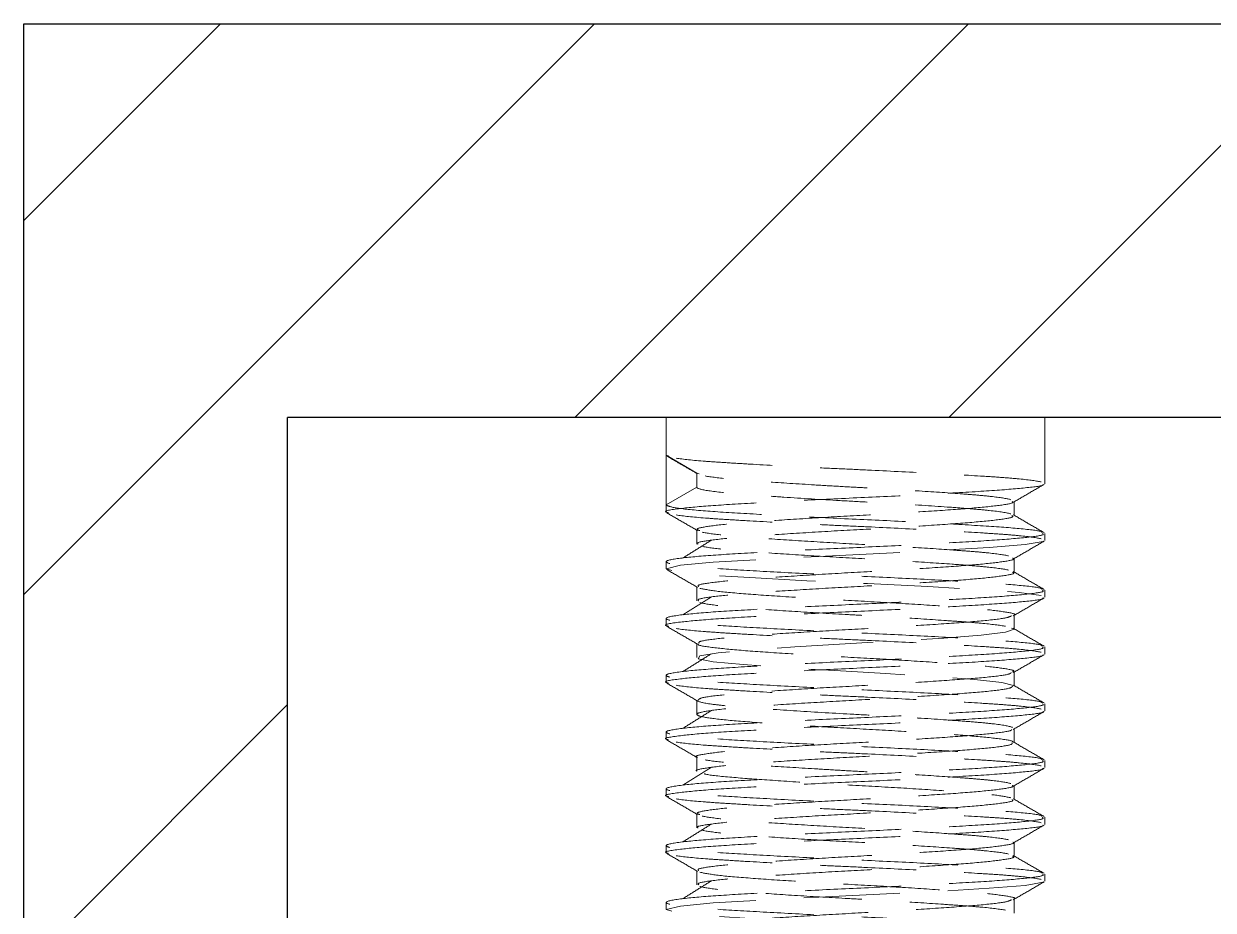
# Model space of a CAD drawing. Header units: millimetres. Extents: x 49 to 161, y 48 to 86.
# Drawn here: x 48.69 to 64.4, y 74.15 to 85.86 of the extents above; entities that cross this region are included whole.
import ezdxf

# ---------------------------------------------------------------- set-up
doc = ezdxf.new("R2010")
doc.units = ezdxf.units.MM
doc.linetypes.add('HIDDEN', pattern=[1.905, 1.27, -0.635])

msp = doc.modelspace()

# ---------------------------------------------------------------- hatches: boundary and pattern name
h = msp.add_hatch()
h.set_pattern_fill('ANSI31', color=256, scale=1.1)
h.paths.add_polyline_path([(160.714, 85.863), (48.692, 85.863), (48.692, 47.73), (160.714, 47.73)])
h.paths.add_polyline_path([(102.175, 80.663), (102.175, 82.663), (107.175, 82.663), (107.175, 80.663), (157.175, 80.663), (157.175, 50.663), (52.175, 50.663), (52.175, 80.663)], flags=16)

# ---------------------------------------------------------------- linework, layer by layer
at = {"color": 7, "linetype": 'Continuous', "lineweight": 25}
for p in [(157.175, 80.663), (52.175, 50.663)]:
    msp.add_line(p, (52.175, 80.663), dxfattribs=at)
at = {"color": 7, "linetype": 'HIDDEN', "lineweight": 18}
for p, q in [((57.175, 80.663), (57.175, 80.163)), ((62.175, 79.788), (62.175, 80.663)), ((57.175, 80.163), (57.208, 80.154)), ((57.175, 80.163), (57.175, 79.507)), ((57.581, 79.929), (57.175, 80.163)), ((57.581, 79.929), (57.613, 79.918)), ((57.581, 79.741), (57.581, 79.929)), ((57.175, 79.507), (57.581, 79.741)), ((57.175, 79.507), (57.175, 79.413)), ((61.769, 79.366), (61.769, 79.554)), ((57.581, 79.179), (57.581, 78.991)), ((57.581, 79.179), (57.581, 78.991)), ((62.175, 79.038), (62.175, 79.132)), ((57.175, 78.757), (57.175, 78.663)), ((61.769, 78.616), (61.769, 78.804)), ((57.581, 78.429), (57.581, 78.241)), ((57.581, 78.429), (57.581, 78.241)), ((62.175, 78.288), (62.175, 78.382)), ((57.175, 78.007), (57.175, 77.913)), ((61.769, 77.866), (61.769, 78.054)), ((57.581, 77.679), (57.581, 77.491)), ((57.581, 77.679), (57.581, 77.491)), ((62.175, 77.538), (62.175, 77.632)), ((61.769, 77.116), (61.769, 77.304)), ((57.175, 77.257), (57.175, 77.163)), ((57.581, 76.929), (57.581, 76.741)), ((57.581, 76.929), (57.581, 76.741)), ((62.175, 76.788), (62.175, 76.882)), ((57.175, 76.507), (57.175, 76.413)), ((61.769, 76.366), (61.769, 76.554)), ((57.581, 76.179), (57.581, 75.991)), ((57.581, 76.179), (57.581, 75.991)), ((62.175, 76.038), (62.175, 76.132)), ((57.175, 75.757), (57.175, 75.663)), ((61.769, 75.616), (61.769, 75.804)), ((57.581, 75.429), (57.581, 75.241)), ((57.581, 75.429), (57.581, 75.241)), ((62.175, 75.288), (62.175, 75.382)), ((57.175, 75.007), (57.175, 74.913)), ((61.769, 74.866), (61.769, 75.054)), ((57.581, 74.679), (57.581, 74.491)), ((57.581, 74.679), (57.581, 74.491)), ((62.175, 74.538), (62.175, 74.632)), ((61.769, 74.116), (61.769, 74.304)), ((57.175, 74.257), (57.175, 74.163))]:
    msp.add_line(p, q, dxfattribs=at)
msp.add_lwpolyline([(48.692, 85.863), (160.714, 85.863), (160.714, 47.73), (48.692, 47.73)], close=True)
at = {"color": 7, "linetype": 'HIDDEN', "lineweight": 18, "flags": 128}
for points in [[(62.15, 79.029), (62.154, 79.023), (61.916, 78.983), (61.443, 78.945), (60.782, 78.906), (59.996, 78.866), (59.192, 78.828), (58.422, 78.788), (57.797, 78.75), (57.365, 78.71), (57.175, 78.663), (57.307, 78.625), (57.694, 78.585), (58.282, 78.547), (59.031, 78.507), (59.835, 78.468), (60.631, 78.429), (61.325, 78.389), (61.838, 78.351), (62.127, 78.311), (62.127, 78.311)], [(61.736, 77.878), (61.769, 77.866), (61.658, 77.828), (61.334, 77.788), (60.842, 77.75), (60.214, 77.71), (59.541, 77.672), (58.874, 77.632), (58.292, 77.593), (57.863, 77.555), (57.62, 77.514), (57.598, 77.477), (57.797, 77.437), (58.193, 77.398), (58.746, 77.359), (59.404, 77.319), (60.078, 77.281), (60.724, 77.241), (61.247, 77.203), (61.609, 77.163), (61.764, 77.124), (61.764, 77.124)], [(62.15, 74.529), (62.154, 74.523), (61.916, 74.483), (61.443, 74.445), (60.782, 74.406), (59.996, 74.366), (59.192, 74.328), (58.422, 74.288), (57.797, 74.25), (57.365, 74.21), (57.175, 74.163), (57.307, 74.125), (57.694, 74.085), (58.282, 74.047), (59.031, 74.007), (59.835, 73.968), (60.631, 73.929), (61.325, 73.889), (61.838, 73.851), (62.127, 73.811), (62.127, 73.811)]]:
    msp.add_lwpolyline(points, dxfattribs=at)
at = {"color": 7, "linetype": 'HIDDEN', "lineweight": 18}
for points, knots in [([(57.183, 80.154), (57.251, 80.115), (57.387, 80.036), (57.522, 79.957), (57.59, 79.918)], [0, 0, 0, 0, 0.500132, 1, 1, 1, 1]), ([(57.307, 80.125), (57.395, 80.111), (57.528, 80.097), (57.777, 80.078), (57.867, 80.072), (58.062, 80.06), (58.168, 80.053), (58.509, 80.034), (58.765, 80.02), (59.164, 80), (59.299, 79.993), (59.568, 79.981), (59.701, 79.975), (60.103, 79.956), (60.376, 79.942), (60.886, 79.915), (61.123, 79.902), (61.426, 79.883), (61.519, 79.877), (61.69, 79.865), (61.769, 79.858), (61.976, 79.838), (62.075, 79.824), (62.127, 79.811)], [0, 0, 0, 0, 0.125, 0.125, 0.1875, 0.1875, 0.25, 0.25, 0.375, 0.375, 0.4375, 0.4375, 0.5, 0.5, 0.625, 0.625, 0.75, 0.75, 0.8125, 0.8125, 0.875, 0.875, 1, 1, 1, 1]), ([(61.729, 79.577), (61.685, 79.59), (61.602, 79.604), (61.429, 79.624), (61.363, 79.63), (61.219, 79.643), (61.142, 79.649), (60.888, 79.668), (60.69, 79.681), (60.262, 79.708), (60.034, 79.722), (59.696, 79.74), (59.585, 79.746), (59.36, 79.759), (59.247, 79.765), (58.913, 79.786), (58.698, 79.799), (58.413, 79.819), (58.324, 79.825), (58.16, 79.838), (58.085, 79.844), (57.877, 79.863), (57.765, 79.877), (57.691, 79.89)], [0, 0, 0, 0, 0.125, 0.125, 0.1875, 0.1875, 0.25, 0.25, 0.375, 0.375, 0.5, 0.5, 0.5625, 0.5625, 0.625, 0.625, 0.75, 0.75, 0.8125, 0.8125, 0.875, 0.875, 1, 1, 1, 1]), ([(62.15, 79.779), (62.152, 79.777), (62.168, 79.762), (61.942, 79.733), (61.478, 79.695), (60.799, 79.656), (60.008, 79.615), (59.177, 79.579), (58.404, 79.537), (57.758, 79.5), (57.308, 79.457), (57.12, 79.426), (57.195, 79.407), (57.208, 79.404)], [0, 0, 0, 0, 0.015314, 0.120334, 0.224233, 0.328131, 0.433152, 0.536112, 0.64136, 0.744635, 0.849203, 0.973988, 1, 1, 1, 1]), ([(61.729, 79.389), (61.679, 79.404), (61.58, 79.42), (61.372, 79.442), (61.293, 79.449), (61.122, 79.463), (61.028, 79.47), (60.72, 79.492), (60.48, 79.507), (60.105, 79.53), (59.978, 79.537), (59.724, 79.551), (59.6, 79.558), (59.219, 79.579), (58.963, 79.595), (58.615, 79.618), (58.505, 79.625), (58.302, 79.64), (58.209, 79.646), (57.955, 79.667), (57.814, 79.682), (57.627, 79.713), (57.581, 79.728), (57.581, 79.741)], [0, 0, 0, 0, 0.125, 0.125, 0.1875, 0.1875, 0.25, 0.25, 0.375, 0.375, 0.4375, 0.4375, 0.5, 0.5, 0.625, 0.625, 0.6875, 0.6875, 0.75, 0.75, 0.875, 0.875, 1, 1, 1, 1]), ([(61.759, 79.543), (61.827, 79.582), (61.963, 79.661), (62.099, 79.74), (62.167, 79.779)], [0, 0, 0, 0, 0.499869, 1, 1, 1, 1]), ([(57.175, 79.507), (57.2, 79.494), (57.253, 79.469), (57.658, 79.428), (58.261, 79.391), (59.015, 79.35), (59.841, 79.312), (60.648, 79.273), (61.355, 79.233), (61.868, 79.196), (62.138, 79.163), (62.137, 79.146), (62.136, 79.142)], [0, 0, 0, 0, 0.106764, 0.21468, 0.320479, 0.428629, 0.534751, 0.642203, 0.749656, 0.855778, 0.963927, 1, 1, 1, 1]), ([(61.743, 79.554), (61.749, 79.549), (61.772, 79.531), (61.578, 79.499), (61.184, 79.46), (60.616, 79.422), (59.954, 79.381), (59.258, 79.344), (58.61, 79.303), (58.07, 79.266), (57.712, 79.226), (57.552, 79.193), (57.601, 79.174), (57.618, 79.168)], [0, 0, 0, 0, 0.039618, 0.141558, 0.242408, 0.343257, 0.445197, 0.545135, 0.647296, 0.747539, 0.849039, 0.950541, 1, 1, 1, 1]), ([(57.183, 79.404), (57.251, 79.365), (57.387, 79.286), (57.522, 79.207), (57.59, 79.168)], [0, 0, 0, 0, 0.500131, 1, 1, 1, 1]), ([(57.307, 79.375), (57.395, 79.361), (57.528, 79.347), (57.777, 79.328), (57.867, 79.322), (58.062, 79.31), (58.168, 79.303), (58.509, 79.284), (58.765, 79.27), (59.164, 79.25), (59.299, 79.243), (59.568, 79.231), (59.701, 79.225), (60.103, 79.206), (60.376, 79.192), (60.886, 79.165), (61.123, 79.152), (61.426, 79.133), (61.519, 79.127), (61.69, 79.115), (61.769, 79.108), (61.976, 79.088), (62.075, 79.074), (62.127, 79.061)], [0, 0, 0, 0, 0.125, 0.125, 0.1875, 0.1875, 0.25, 0.25, 0.375, 0.375, 0.4375, 0.4375, 0.5, 0.5, 0.625, 0.625, 0.75, 0.75, 0.8125, 0.8125, 0.875, 0.875, 1, 1, 1, 1]), ([(61.742, 79.367), (61.749, 79.362), (61.772, 79.344), (61.578, 79.311), (61.184, 79.273), (60.616, 79.234), (59.954, 79.193), (59.258, 79.157), (58.611, 79.115), (58.069, 79.078), (57.717, 79.038), (57.559, 79.009), (57.592, 78.994), (57.598, 78.991)], [0, 0, 0, 0, 0.0410214, 0.1460819, 0.2500195, 0.3539554, 0.4590167, 0.5620129, 0.6673014, 0.7706133, 0.8752208, 0.9798301, 1, 1, 1, 1]), ([(62.166, 79.142), (62.098, 79.181), (61.962, 79.26), (61.826, 79.339), (61.758, 79.378)], [0, 0, 0, 0, 0.500131, 1, 1, 1, 1]), ([(62.143, 79.132), (62.151, 79.127), (62.179, 79.109), (61.948, 79.077), (61.477, 79.038), (60.799, 79), (60.008, 78.959), (59.177, 78.922), (58.403, 78.881), (57.761, 78.844), (57.295, 78.801), (57.121, 78.76), (57.265, 78.719), (57.655, 78.678), (58.262, 78.641), (59.015, 78.6), (59.841, 78.562), (60.648, 78.523), (61.355, 78.483), (61.868, 78.446), (62.138, 78.413), (62.137, 78.396), (62.136, 78.392)], [0, 0, 0, 0, 0.020786, 0.074018, 0.126683, 0.179347, 0.23258, 0.284769, 0.338117, 0.390465, 0.443469, 0.50672, 0.559384, 0.612617, 0.664806, 0.718154, 0.770502, 0.823506, 0.87651, 0.928858, 0.982206, 1, 1, 1, 1]), ([(57.772, 79.043), (57.709, 79.004), (57.585, 78.925), (57.459, 78.847), (57.397, 78.808)], [0, 0, 0, 0, 0.49998, 1, 1, 1, 1]), ([(61.698, 78.835), (61.639, 78.848), (61.541, 78.862), (61.35, 78.882), (61.278, 78.888), (61.125, 78.9), (61.042, 78.906), (60.772, 78.926), (60.565, 78.939), (60.127, 78.966), (59.897, 78.979), (59.452, 79.003), (59.222, 79.017), (58.784, 79.044), (58.577, 79.057), (58.306, 79.077), (58.224, 79.083), (58.071, 79.095), (57.999, 79.101), (57.808, 79.121), (57.71, 79.135), (57.651, 79.148)], [0, 0, 0, 0, 0.125, 0.125, 0.1875, 0.1875, 0.25, 0.25, 0.375, 0.375, 0.5, 0.5, 0.625, 0.625, 0.75, 0.75, 0.8125, 0.8125, 0.875, 0.875, 1, 1, 1, 1]), ([(61.759, 78.793), (61.827, 78.832), (61.963, 78.911), (62.099, 78.99), (62.167, 79.029)], [0, 0, 0, 0, 0.499869, 1, 1, 1, 1]), ([(61.698, 78.647), (61.639, 78.661), (61.541, 78.674), (61.35, 78.694), (61.278, 78.7), (61.125, 78.713), (61.042, 78.719), (60.772, 78.738), (60.565, 78.752), (60.127, 78.779), (59.897, 78.792), (59.452, 78.816), (59.222, 78.829), (58.784, 78.856), (58.577, 78.87), (58.306, 78.889), (58.224, 78.895), (58.071, 78.907), (57.999, 78.914), (57.808, 78.934), (57.71, 78.947), (57.651, 78.961)], [0, 0, 0, 0, 0.125, 0.125, 0.1875, 0.1875, 0.25, 0.25, 0.375, 0.375, 0.5, 0.5, 0.625, 0.625, 0.75, 0.75, 0.8125, 0.8125, 0.875, 0.875, 1, 1, 1, 1]), ([(61.751, 78.804), (61.757, 78.802), (61.79, 78.786), (61.632, 78.757), (61.281, 78.717), (60.739, 78.68), (60.092, 78.639), (59.396, 78.602), (58.733, 78.561), (58.165, 78.523), (57.771, 78.484), (57.577, 78.452), (57.6, 78.434), (57.607, 78.429)], [0, 0, 0, 0, 0.020081, 0.124688, 0.229298, 0.332608, 0.437897, 0.540894, 0.645954, 0.749893, 0.853827, 0.958889, 1, 1, 1, 1]), ([(57.183, 78.654), (57.251, 78.615), (57.387, 78.536), (57.522, 78.457), (57.59, 78.418)], [0, 0, 0, 0, 0.500131, 1, 1, 1, 1]), ([(61.751, 78.617), (61.757, 78.614), (61.79, 78.599), (61.632, 78.57), (61.281, 78.53), (60.739, 78.492), (60.092, 78.451), (59.396, 78.414), (58.733, 78.374), (58.165, 78.335), (57.771, 78.297), (57.577, 78.264), (57.6, 78.246), (57.607, 78.241)], [0, 0, 0, 0, 0.020291, 0.124896, 0.229504, 0.332811, 0.438098, 0.541093, 0.646151, 0.750088, 0.85402, 0.95908, 1, 1, 1, 1]), ([(62.166, 78.392), (62.098, 78.431), (61.962, 78.51), (61.826, 78.589), (61.758, 78.628)], [0, 0, 0, 0, 0.5001315, 1, 1, 1, 1]), ([(62.143, 78.382), (62.151, 78.377), (62.179, 78.359), (61.948, 78.327), (61.477, 78.288), (60.799, 78.25), (60.008, 78.209), (59.177, 78.172), (58.403, 78.131), (57.761, 78.094), (57.295, 78.051), (57.121, 78.01), (57.265, 77.969), (57.655, 77.928), (58.262, 77.891), (59.015, 77.85), (59.841, 77.812), (60.648, 77.773), (61.355, 77.733), (61.868, 77.696), (62.138, 77.663), (62.137, 77.646), (62.136, 77.642)], [0, 0, 0, 0, 0.020786, 0.074018, 0.126683, 0.179347, 0.23258, 0.284769, 0.338117, 0.390465, 0.443469, 0.50672, 0.559384, 0.612617, 0.664806, 0.718154, 0.770502, 0.823506, 0.87651, 0.928858, 0.982206, 1, 1, 1, 1]), ([(57.62, 78.406), (57.686, 78.393), (57.818, 78.366), (58.272, 78.328), (58.858, 78.288), (59.535, 78.249), (60.227, 78.211), (60.856, 78.17), (61.37, 78.133), (61.676, 78.092), (61.805, 78.067), (61.769, 78.054), (61.769, 78.054)], [0, 0, 0, 0, 0.112188, 0.222271, 0.333732, 0.445198, 0.555277, 0.667466, 0.777212, 0.889156, 0.999908, 1, 1, 1, 1]), ([(62.15, 78.279), (62.152, 78.277), (62.168, 78.262), (61.942, 78.233), (61.478, 78.195), (60.799, 78.156), (60.008, 78.115), (59.177, 78.079), (58.404, 78.037), (57.758, 78), (57.308, 77.957), (57.12, 77.926), (57.195, 77.907), (57.208, 77.904)], [0, 0, 0, 0, 0.015318, 0.120334, 0.22423, 0.328124, 0.433141, 0.536098, 0.641342, 0.744614, 0.849178, 0.973958, 1, 1, 1, 1]), ([(57.772, 78.293), (57.709, 78.254), (57.585, 78.175), (57.459, 78.097), (57.397, 78.058)], [0, 0, 0, 0, 0.4999797, 1, 1, 1, 1]), ([(61.759, 78.043), (61.827, 78.082), (61.963, 78.161), (62.099, 78.24), (62.167, 78.279)], [0, 0, 0, 0, 0.499869, 1, 1, 1, 1]), ([(61.658, 77.905), (61.584, 77.919), (61.472, 77.932), (61.264, 77.952), (61.189, 77.958), (61.025, 77.97), (60.936, 77.976), (60.651, 77.996), (60.436, 78.01), (60.102, 78.03), (59.989, 78.037), (59.763, 78.049), (59.652, 78.055), (59.315, 78.074), (59.087, 78.087), (58.659, 78.114), (58.461, 78.128), (58.207, 78.147), (58.13, 78.153), (57.986, 78.165), (57.92, 78.172), (57.747, 78.192), (57.664, 78.206), (57.62, 78.219)], [0, 0, 0, 0, 0.125, 0.125, 0.1875, 0.1875, 0.25, 0.25, 0.375, 0.375, 0.4375, 0.4375, 0.5, 0.5, 0.625, 0.625, 0.75, 0.75, 0.8125, 0.8125, 0.875, 0.875, 1, 1, 1, 1]), ([(61.736, 78.043), (61.719, 78.034), (61.678, 78.012), (61.362, 77.975), (60.86, 77.938), (60.228, 77.897), (59.536, 77.859), (58.86, 77.82), (58.268, 77.78), (57.834, 77.742), (57.597, 77.707), (57.604, 77.686), (57.607, 77.679)], [0, 0, 0, 0, 0.075819, 0.184097, 0.290246, 0.398757, 0.505233, 0.613041, 0.720854, 0.827326, 0.935838, 1, 1, 1, 1]), ([(57.183, 77.904), (57.251, 77.865), (57.387, 77.786), (57.522, 77.707), (57.59, 77.668)], [0, 0, 0, 0, 0.500131, 1, 1, 1, 1]), ([(57.307, 77.875), (57.395, 77.861), (57.528, 77.847), (57.777, 77.828), (57.867, 77.822), (58.062, 77.81), (58.168, 77.803), (58.509, 77.784), (58.765, 77.77), (59.164, 77.75), (59.299, 77.743), (59.568, 77.731), (59.701, 77.725), (60.103, 77.706), (60.376, 77.692), (60.886, 77.665), (61.123, 77.652), (61.426, 77.633), (61.519, 77.627), (61.69, 77.615), (61.769, 77.608), (61.976, 77.588), (62.075, 77.574), (62.127, 77.561)], [0, 0, 0, 0, 0.125, 0.125, 0.1875, 0.1875, 0.25, 0.25, 0.375, 0.375, 0.4375, 0.4375, 0.5, 0.5, 0.625, 0.625, 0.75, 0.75, 0.8125, 0.8125, 0.875, 0.875, 1, 1, 1, 1]), ([(62.166, 77.642), (62.098, 77.681), (61.962, 77.76), (61.826, 77.839), (61.758, 77.878)], [0, 0, 0, 0, 0.5001315, 1, 1, 1, 1]), ([(62.143, 77.632), (62.151, 77.627), (62.179, 77.609), (61.948, 77.577), (61.477, 77.538), (60.799, 77.5), (60.008, 77.459), (59.177, 77.422), (58.403, 77.381), (57.761, 77.344), (57.295, 77.301), (57.121, 77.26), (57.265, 77.219), (57.655, 77.178), (58.262, 77.141), (59.015, 77.1), (59.841, 77.062), (60.648, 77.023), (61.355, 76.983), (61.868, 76.946), (62.138, 76.913), (62.137, 76.896), (62.136, 76.892)], [0, 0, 0, 0, 0.020786, 0.074018, 0.126683, 0.179347, 0.23258, 0.284769, 0.338117, 0.390465, 0.443469, 0.50672, 0.559384, 0.612617, 0.664806, 0.718154, 0.770502, 0.823506, 0.87651, 0.928858, 0.982206, 1, 1, 1, 1]), ([(57.6, 77.668), (57.599, 77.667), (57.588, 77.652), (57.776, 77.624), (58.163, 77.585), (58.733, 77.547), (59.395, 77.506), (60.091, 77.469), (60.738, 77.428), (61.28, 77.391), (61.632, 77.351), (61.79, 77.322), (61.757, 77.306), (61.751, 77.304)], [0, 0, 0, 0, 0.010451, 0.118826, 0.226047, 0.333259, 0.441637, 0.547883, 0.656493, 0.763067, 0.870973, 0.978886, 1, 1, 1, 1]), ([(62.15, 77.529), (62.152, 77.527), (62.168, 77.512), (61.942, 77.483), (61.478, 77.445), (60.799, 77.406), (60.008, 77.365), (59.177, 77.329), (58.404, 77.287), (57.758, 77.25), (57.308, 77.207), (57.12, 77.176), (57.195, 77.157), (57.208, 77.154)], [0, 0, 0, 0, 0.015344, 0.120367, 0.224268, 0.328169, 0.433192, 0.536155, 0.641404, 0.744682, 0.849252, 0.97404, 1, 1, 1, 1]), ([(57.772, 77.543), (57.709, 77.504), (57.585, 77.425), (57.459, 77.347), (57.397, 77.308)], [0, 0, 0, 0, 0.49998, 1, 1, 1, 1]), ([(61.759, 77.293), (61.827, 77.332), (61.963, 77.411), (62.099, 77.49), (62.167, 77.529)], [0, 0, 0, 0, 0.499869, 1, 1, 1, 1]), ([(61.732, 77.293), (61.726, 77.286), (61.708, 77.267), (61.441, 77.232), (60.974, 77.196), (60.361, 77.155), (59.676, 77.116), (58.99, 77.078), (58.377, 77.037), (57.906, 77), (57.62, 76.962), (57.605, 76.939), (57.598, 76.929)], [0, 0, 0, 0, 0.053855, 0.162386, 0.268554, 0.376847, 0.483989, 0.59112, 0.699418, 0.805584, 0.914113, 1, 1, 1, 1]), ([(57.183, 77.154), (57.251, 77.115), (57.387, 77.036), (57.522, 76.957), (57.59, 76.918)], [0, 0, 0, 0, 0.500131, 1, 1, 1, 1]), ([(57.307, 77.125), (57.395, 77.111), (57.528, 77.097), (57.777, 77.078), (57.867, 77.072), (58.062, 77.06), (58.168, 77.053), (58.509, 77.034), (58.765, 77.02), (59.164, 77), (59.299, 76.993), (59.568, 76.981), (59.701, 76.975), (60.103, 76.956), (60.376, 76.942), (60.886, 76.915), (61.123, 76.902), (61.426, 76.883), (61.519, 76.877), (61.69, 76.865), (61.769, 76.858), (61.976, 76.838), (62.075, 76.824), (62.127, 76.811)], [0, 0, 0, 0, 0.125, 0.125, 0.1875, 0.1875, 0.25, 0.25, 0.375, 0.375, 0.4375, 0.4375, 0.5, 0.5, 0.625, 0.625, 0.75, 0.75, 0.8125, 0.8125, 0.875, 0.875, 1, 1, 1, 1]), ([(62.166, 76.892), (62.098, 76.931), (61.962, 77.01), (61.826, 77.089), (61.758, 77.128)], [0, 0, 0, 0, 0.5001315, 1, 1, 1, 1]), ([(61.751, 77.116), (61.745, 77.106), (61.73, 77.083), (61.444, 77.045), (60.974, 77.008), (60.361, 76.968), (59.676, 76.929), (58.99, 76.89), (58.378, 76.85), (57.902, 76.813), (57.616, 76.772), (57.548, 76.734), (57.704, 76.695), (58.071, 76.655), (58.609, 76.617), (59.257, 76.576), (59.953, 76.539), (60.615, 76.499), (61.185, 76.46), (61.572, 76.422), (61.761, 76.393), (61.75, 76.379), (61.749, 76.378)], [0, 0, 0, 0, 0.042174, 0.095641, 0.147945, 0.201295, 0.254079, 0.306857, 0.360209, 0.412512, 0.465978, 0.518443, 0.571563, 0.624686, 0.677148, 0.730615, 0.782919, 0.836269, 0.889053, 0.94183, 0.995183, 1, 1, 1, 1]), ([(62.143, 76.882), (62.151, 76.877), (62.179, 76.859), (61.948, 76.827), (61.477, 76.788), (60.799, 76.75), (60.008, 76.709), (59.177, 76.672), (58.403, 76.631), (57.761, 76.594), (57.295, 76.551), (57.121, 76.51), (57.265, 76.469), (57.655, 76.428), (58.262, 76.391), (59.015, 76.35), (59.841, 76.312), (60.648, 76.273), (61.355, 76.233), (61.868, 76.196), (62.138, 76.163), (62.137, 76.146), (62.136, 76.142)], [0, 0, 0, 0, 0.020786, 0.074018, 0.126683, 0.179347, 0.23258, 0.284769, 0.338117, 0.390465, 0.443469, 0.50672, 0.559384, 0.612617, 0.664806, 0.718154, 0.770502, 0.823506, 0.87651, 0.928858, 0.982206, 1, 1, 1, 1]), ([(61.751, 76.569), (61.718, 76.583), (61.636, 76.599), (61.449, 76.622), (61.377, 76.629), (61.215, 76.643), (61.128, 76.65), (60.837, 76.671), (60.607, 76.687), (60.239, 76.709), (60.112, 76.717), (59.859, 76.731), (59.733, 76.738), (59.355, 76.759), (59.096, 76.774), (58.617, 76.805), (58.397, 76.82), (58.127, 76.84), (58.044, 76.847), (57.895, 76.862), (57.829, 76.869), (57.665, 76.892), (57.601, 76.908), (57.585, 76.922)], [0, 0, 0, 0, 0.125, 0.125, 0.1875, 0.1875, 0.25, 0.25, 0.375, 0.375, 0.4375, 0.4375, 0.5, 0.5, 0.625, 0.625, 0.75, 0.75, 0.8125, 0.8125, 0.875, 0.875, 1, 1, 1, 1]), ([(62.15, 76.779), (62.152, 76.777), (62.168, 76.762), (61.942, 76.733), (61.478, 76.695), (60.799, 76.656), (60.008, 76.615), (59.177, 76.579), (58.404, 76.537), (57.758, 76.5), (57.308, 76.457), (57.12, 76.426), (57.195, 76.407), (57.208, 76.404)], [0, 0, 0, 0, 0.015263, 0.120286, 0.224188, 0.328089, 0.433112, 0.536075, 0.641325, 0.744603, 0.849173, 0.973962, 1, 1, 1, 1]), ([(57.772, 76.793), (57.709, 76.754), (57.585, 76.675), (57.459, 76.597), (57.397, 76.558)], [0, 0, 0, 0, 0.49998, 1, 1, 1, 1]), ([(61.759, 76.543), (61.827, 76.582), (61.963, 76.661), (62.099, 76.74), (62.166, 76.779)], [0, 0, 0, 0, 0.499869, 1, 1, 1, 1]), ([(61.736, 76.543), (61.736, 76.539), (61.736, 76.522), (61.512, 76.49), (61.084, 76.453), (60.491, 76.413), (59.816, 76.374), (59.123, 76.336), (58.493, 76.295), (57.979, 76.258), (57.674, 76.217), (57.544, 76.192), (57.581, 76.179), (57.581, 76.179)], [0, 0, 0, 0, 0.031959, 0.14055, 0.247107, 0.354993, 0.462889, 0.569438, 0.678032, 0.784262, 0.892616, 0.999821, 1, 1, 1, 1]), ([(57.183, 76.404), (57.251, 76.365), (57.387, 76.286), (57.522, 76.207), (57.59, 76.168)], [0, 0, 0, 0, 0.500131, 1, 1, 1, 1]), ([(57.307, 76.375), (57.395, 76.361), (57.528, 76.347), (57.777, 76.328), (57.867, 76.322), (58.062, 76.31), (58.168, 76.303), (58.509, 76.284), (58.765, 76.27), (59.164, 76.25), (59.299, 76.243), (59.568, 76.231), (59.701, 76.225), (60.103, 76.206), (60.376, 76.192), (60.886, 76.165), (61.123, 76.152), (61.426, 76.133), (61.519, 76.127), (61.69, 76.115), (61.769, 76.108), (61.976, 76.088), (62.075, 76.074), (62.127, 76.061)], [0, 0, 0, 0, 0.125, 0.125, 0.1875, 0.1875, 0.25, 0.25, 0.375, 0.375, 0.4375, 0.4375, 0.5, 0.5, 0.625, 0.625, 0.75, 0.75, 0.8125, 0.8125, 0.875, 0.875, 1, 1, 1, 1]), ([(61.742, 76.366), (61.745, 76.359), (61.752, 76.339), (61.516, 76.303), (61.082, 76.266), (60.491, 76.226), (59.815, 76.186), (59.123, 76.149), (58.493, 76.108), (57.979, 76.071), (57.674, 76.03), (57.544, 76.004), (57.581, 75.991), (57.581, 75.991)], [0, 0, 0, 0, 0.061955, 0.167191, 0.270456, 0.375009, 0.479571, 0.582828, 0.688066, 0.791014, 0.89602, 0.999913, 1, 1, 1, 1]), ([(62.166, 76.142), (62.098, 76.181), (61.962, 76.26), (61.826, 76.339), (61.758, 76.378)], [0, 0, 0, 0, 0.500131, 1, 1, 1, 1]), ([(62.15, 76.029), (62.152, 76.027), (62.168, 76.012), (61.942, 75.983), (61.478, 75.945), (60.799, 75.906), (60.008, 75.865), (59.177, 75.829), (58.404, 75.787), (57.758, 75.75), (57.308, 75.707), (57.12, 75.676), (57.195, 75.657), (57.208, 75.654)], [0, 0, 0, 0, 0.015314, 0.120334, 0.224233, 0.328131, 0.433152, 0.536112, 0.64136, 0.744635, 0.849203, 0.973988, 1, 1, 1, 1]), ([(62.143, 76.132), (62.151, 76.127), (62.179, 76.109), (61.948, 76.077), (61.477, 76.038), (60.799, 76), (60.008, 75.959), (59.177, 75.922), (58.403, 75.881), (57.761, 75.844), (57.295, 75.801), (57.121, 75.76), (57.265, 75.719), (57.655, 75.678), (58.262, 75.641), (59.015, 75.6), (59.841, 75.562), (60.648, 75.523), (61.355, 75.483), (61.868, 75.446), (62.138, 75.413), (62.137, 75.396), (62.136, 75.392)], [0, 0, 0, 0, 0.020786, 0.074018, 0.126683, 0.179347, 0.23258, 0.284769, 0.338117, 0.390465, 0.443469, 0.50672, 0.559384, 0.612617, 0.664806, 0.718154, 0.770502, 0.823506, 0.87651, 0.928858, 0.982206, 1, 1, 1, 1]), ([(57.772, 76.043), (57.709, 76.004), (57.585, 75.925), (57.459, 75.847), (57.397, 75.808)], [0, 0, 0, 0, 0.49998, 1, 1, 1, 1]), ([(61.729, 75.827), (61.685, 75.84), (61.602, 75.854), (61.428, 75.874), (61.362, 75.88), (61.218, 75.893), (61.141, 75.899), (60.887, 75.918), (60.689, 75.931), (60.261, 75.958), (60.032, 75.972), (59.695, 75.99), (59.584, 75.996), (59.359, 76.009), (59.246, 76.016), (58.912, 76.036), (58.697, 76.049), (58.412, 76.069), (58.323, 76.075), (58.16, 76.088), (58.084, 76.094), (57.876, 76.113), (57.765, 76.127), (57.691, 76.14)], [0, 0, 0, 0, 0.125, 0.125, 0.1875, 0.1875, 0.25, 0.25, 0.375, 0.375, 0.5, 0.5, 0.5625, 0.5625, 0.625, 0.625, 0.75, 0.75, 0.8125, 0.8125, 0.875, 0.875, 1, 1, 1, 1]), ([(61.759, 75.793), (61.827, 75.832), (61.963, 75.911), (62.099, 75.99), (62.167, 76.029)], [0, 0, 0, 0, 0.499869, 1, 1, 1, 1]), ([(57.678, 75.957), (57.682, 75.956), (57.72, 75.941), (57.996, 75.912), (58.486, 75.876), (59.122, 75.834), (59.812, 75.797), (60.49, 75.757), (61.076, 75.717), (61.531, 75.68), (61.662, 75.653), (61.729, 75.639)], [0, 0, 0, 0, 0.013705, 0.137883, 0.259617, 0.38406, 0.506172, 0.629806, 0.753453, 0.875555, 1, 1, 1, 1]), ([(61.743, 75.804), (61.749, 75.799), (61.772, 75.781), (61.579, 75.749), (61.185, 75.71), (60.618, 75.672), (59.955, 75.631), (59.259, 75.594), (58.611, 75.553), (58.071, 75.516), (57.713, 75.476), (57.553, 75.443), (57.601, 75.424), (57.618, 75.418)], [0, 0, 0, 0, 0.039444, 0.141381, 0.242237, 0.34308, 0.445023, 0.544959, 0.647119, 0.747366, 0.848861, 0.950368, 1, 1, 1, 1]), ([(57.183, 75.654), (57.251, 75.615), (57.387, 75.536), (57.522, 75.457), (57.59, 75.418)], [0, 0, 0, 0, 0.5001312, 1, 1, 1, 1]), ([(57.307, 75.625), (57.395, 75.611), (57.528, 75.597), (57.777, 75.578), (57.867, 75.572), (58.062, 75.56), (58.168, 75.553), (58.509, 75.534), (58.765, 75.52), (59.164, 75.5), (59.299, 75.493), (59.568, 75.481), (59.701, 75.475), (60.103, 75.456), (60.376, 75.442), (60.886, 75.415), (61.123, 75.402), (61.426, 75.383), (61.519, 75.377), (61.69, 75.365), (61.769, 75.358), (61.976, 75.338), (62.075, 75.324), (62.127, 75.311)], [0, 0, 0, 0, 0.125, 0.125, 0.1875, 0.1875, 0.25, 0.25, 0.375, 0.375, 0.4375, 0.4375, 0.5, 0.5, 0.625, 0.625, 0.75, 0.75, 0.8125, 0.8125, 0.875, 0.875, 1, 1, 1, 1]), ([(61.743, 75.617), (61.749, 75.612), (61.772, 75.594), (61.579, 75.561), (61.185, 75.523), (60.618, 75.484), (59.955, 75.444), (59.259, 75.407), (58.612, 75.366), (58.07, 75.328), (57.718, 75.288), (57.56, 75.259), (57.593, 75.244), (57.598, 75.241)], [0, 0, 0, 0, 0.0408416, 0.1458992, 0.2498436, 0.3537728, 0.4588371, 0.5618321, 0.6671196, 0.7704357, 0.8750383, 0.9796525, 1, 1, 1, 1]), ([(62.166, 75.392), (62.098, 75.431), (61.962, 75.51), (61.826, 75.589), (61.758, 75.628)], [0, 0, 0, 0, 0.500131, 1, 1, 1, 1]), ([(61.698, 75.085), (61.638, 75.098), (61.54, 75.112), (61.349, 75.132), (61.278, 75.138), (61.124, 75.15), (61.041, 75.156), (60.771, 75.176), (60.564, 75.189), (60.126, 75.216), (59.896, 75.229), (59.451, 75.254), (59.221, 75.267), (58.783, 75.294), (58.576, 75.307), (58.306, 75.327), (58.223, 75.333), (58.07, 75.345), (57.999, 75.351), (57.807, 75.371), (57.71, 75.385), (57.651, 75.398)], [0, 0, 0, 0, 0.125, 0.125, 0.1875, 0.1875, 0.25, 0.25, 0.375, 0.375, 0.5, 0.5, 0.625, 0.625, 0.75, 0.75, 0.8125, 0.8125, 0.875, 0.875, 1, 1, 1, 1]), ([(62.15, 75.279), (62.152, 75.277), (62.168, 75.262), (61.942, 75.233), (61.478, 75.195), (60.799, 75.156), (60.008, 75.115), (59.177, 75.079), (58.404, 75.037), (57.758, 75), (57.308, 74.957), (57.12, 74.926), (57.195, 74.907), (57.208, 74.904)], [0, 0, 0, 0, 0.015393, 0.120396, 0.224278, 0.328159, 0.433163, 0.536106, 0.641336, 0.744595, 0.849146, 0.97391, 1, 1, 1, 1]), ([(62.143, 75.382), (62.151, 75.377), (62.179, 75.359), (61.948, 75.327), (61.477, 75.288), (60.799, 75.25), (60.008, 75.209), (59.177, 75.172), (58.403, 75.131), (57.761, 75.094), (57.295, 75.051), (57.121, 75.01), (57.265, 74.969), (57.655, 74.928), (58.262, 74.891), (59.015, 74.85), (59.841, 74.812), (60.648, 74.773), (61.355, 74.733), (61.868, 74.696), (62.138, 74.663), (62.137, 74.646), (62.136, 74.642)], [0, 0, 0, 0, 0.020786, 0.074018, 0.126683, 0.179347, 0.23258, 0.284769, 0.338117, 0.390465, 0.443469, 0.50672, 0.559384, 0.612617, 0.664806, 0.718154, 0.770502, 0.823506, 0.87651, 0.928858, 0.982206, 1, 1, 1, 1]), ([(57.772, 75.293), (57.709, 75.254), (57.585, 75.175), (57.459, 75.097), (57.397, 75.058)], [0, 0, 0, 0, 0.49998, 1, 1, 1, 1]), ([(61.759, 75.043), (61.827, 75.082), (61.963, 75.161), (62.099, 75.24), (62.167, 75.279)], [0, 0, 0, 0, 0.499869, 1, 1, 1, 1]), ([(61.698, 74.897), (61.638, 74.911), (61.54, 74.924), (61.349, 74.944), (61.278, 74.951), (61.124, 74.963), (61.041, 74.969), (60.771, 74.988), (60.564, 75.002), (60.126, 75.029), (59.896, 75.042), (59.451, 75.066), (59.221, 75.079), (58.783, 75.106), (58.576, 75.12), (58.306, 75.139), (58.223, 75.145), (58.07, 75.158), (57.999, 75.164), (57.807, 75.184), (57.71, 75.197), (57.651, 75.211)], [0, 0, 0, 0, 0.125, 0.125, 0.1875, 0.1875, 0.25, 0.25, 0.375, 0.375, 0.5, 0.5, 0.625, 0.625, 0.75, 0.75, 0.8125, 0.8125, 0.875, 0.875, 1, 1, 1, 1]), ([(61.752, 75.054), (61.757, 75.052), (61.79, 75.036), (61.633, 75.007), (61.282, 74.967), (60.74, 74.93), (60.093, 74.889), (59.397, 74.852), (58.734, 74.811), (58.166, 74.773), (57.772, 74.734), (57.577, 74.702), (57.6, 74.684), (57.607, 74.679)], [0, 0, 0, 0, 0.019904, 0.124506, 0.229121, 0.332427, 0.437717, 0.540715, 0.645772, 0.749717, 0.853645, 0.95871, 1, 1, 1, 1]), ([(57.183, 74.904), (57.251, 74.865), (57.387, 74.786), (57.522, 74.707), (57.59, 74.668)], [0, 0, 0, 0, 0.500131, 1, 1, 1, 1]), ([(57.307, 74.875), (57.395, 74.861), (57.528, 74.847), (57.777, 74.828), (57.867, 74.822), (58.062, 74.81), (58.168, 74.803), (58.509, 74.784), (58.765, 74.77), (59.164, 74.75), (59.299, 74.743), (59.568, 74.731), (59.701, 74.725), (60.103, 74.706), (60.376, 74.692), (60.886, 74.665), (61.123, 74.652), (61.426, 74.633), (61.519, 74.627), (61.69, 74.615), (61.769, 74.608), (61.976, 74.588), (62.075, 74.574), (62.127, 74.561)], [0, 0, 0, 0, 0.125, 0.125, 0.1875, 0.1875, 0.25, 0.25, 0.375, 0.375, 0.4375, 0.4375, 0.5, 0.5, 0.625, 0.625, 0.75, 0.75, 0.8125, 0.8125, 0.875, 0.875, 1, 1, 1, 1]), ([(61.751, 74.867), (61.757, 74.864), (61.79, 74.849), (61.633, 74.82), (61.282, 74.78), (60.74, 74.743), (60.093, 74.701), (59.397, 74.665), (58.734, 74.624), (58.166, 74.585), (57.772, 74.547), (57.577, 74.514), (57.6, 74.496), (57.607, 74.491)], [0, 0, 0, 0, 0.0201135, 0.1247134, 0.229326, 0.3326297, 0.4379175, 0.5409138, 0.6459685, 0.7499123, 0.8538377, 0.9589005, 1, 1, 1, 1]), ([(62.166, 74.642), (62.098, 74.681), (61.962, 74.76), (61.826, 74.839), (61.758, 74.878)], [0, 0, 0, 0, 0.500131, 1, 1, 1, 1]), ([(62.143, 74.632), (62.151, 74.627), (62.179, 74.609), (61.948, 74.577), (61.477, 74.538), (60.799, 74.5), (60.008, 74.459), (59.177, 74.422), (58.403, 74.381), (57.761, 74.344), (57.295, 74.301), (57.121, 74.26), (57.265, 74.219), (57.655, 74.178), (58.262, 74.141), (59.015, 74.1), (59.841, 74.062), (60.648, 74.023), (61.355, 73.983), (61.868, 73.946), (62.138, 73.913), (62.137, 73.896), (62.136, 73.892)], [0, 0, 0, 0, 0.020786, 0.074018, 0.126683, 0.179347, 0.23258, 0.284769, 0.338117, 0.390465, 0.443469, 0.50672, 0.559384, 0.612617, 0.664806, 0.718154, 0.770502, 0.823506, 0.87651, 0.928858, 0.982206, 1, 1, 1, 1]), ([(57.62, 74.656), (57.686, 74.643), (57.817, 74.616), (58.271, 74.578), (58.856, 74.538), (59.533, 74.499), (60.226, 74.461), (60.855, 74.42), (61.37, 74.383), (61.675, 74.343), (61.805, 74.317), (61.768, 74.304), (61.768, 74.304)], [0, 0, 0, 0, 0.112165, 0.222232, 0.333667, 0.445116, 0.555171, 0.667339, 0.777066, 0.888986, 0.999723, 1, 1, 1, 1]), ([(57.772, 74.543), (57.709, 74.504), (57.585, 74.425), (57.459, 74.347), (57.397, 74.308)], [0, 0, 0, 0, 0.49998, 1, 1, 1, 1]), ([(61.658, 74.155), (61.583, 74.169), (61.471, 74.183), (61.263, 74.202), (61.188, 74.208), (61.024, 74.22), (60.935, 74.226), (60.649, 74.246), (60.435, 74.26), (60.101, 74.28), (59.987, 74.287), (59.762, 74.299), (59.651, 74.305), (59.314, 74.324), (59.085, 74.337), (58.658, 74.364), (58.46, 74.378), (58.206, 74.397), (58.129, 74.403), (57.985, 74.415), (57.92, 74.422), (57.747, 74.442), (57.664, 74.456), (57.62, 74.469)], [0, 0, 0, 0, 0.125, 0.125, 0.1875, 0.1875, 0.25, 0.25, 0.375, 0.375, 0.4375, 0.4375, 0.5, 0.5, 0.625, 0.625, 0.75, 0.75, 0.8125, 0.8125, 0.875, 0.875, 1, 1, 1, 1]), ([(61.759, 74.293), (61.827, 74.332), (61.963, 74.411), (62.099, 74.49), (62.167, 74.529)], [0, 0, 0, 0, 0.499869, 1, 1, 1, 1]), ([(61.736, 74.293), (61.719, 74.284), (61.678, 74.262), (61.362, 74.225), (60.861, 74.188), (60.229, 74.147), (59.537, 74.109), (58.861, 74.07), (58.269, 74.03), (57.835, 73.993), (57.597, 73.957), (57.604, 73.936), (57.607, 73.929)], [0, 0, 0, 0, 0.07563, 0.183911, 0.290059, 0.398569, 0.505049, 0.612852, 0.720671, 0.827138, 0.935651, 1, 1, 1, 1])]:
    msp.add_open_spline(points, degree=3, knots=knots, dxfattribs=at)

doc.saveas('drawing.dxf')
